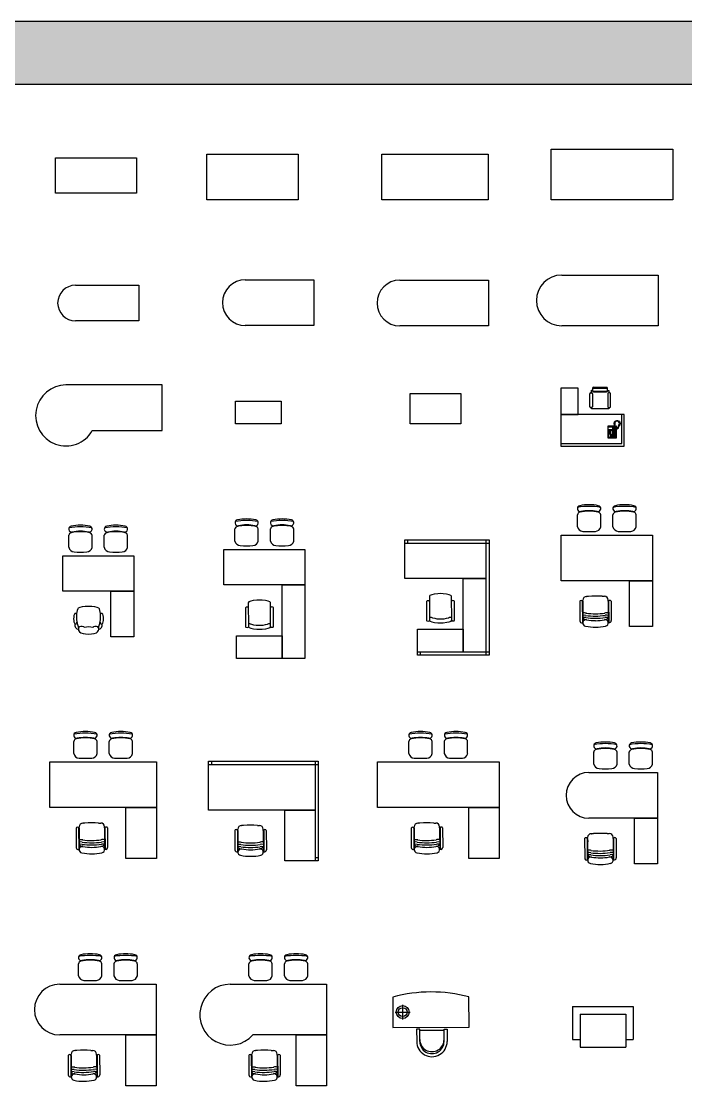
# Model space of a CAD drawing. Header units: millimetres. Extents: x 20731 to 81854, y 49951 to 93037.
# Drawn here: x 31630 to 44738, y 72060 to 93037 of the extents above; entities that cross this region are included whole.
import ezdxf

# ---------------------------------------------------------------- set-up
doc = ezdxf.new("R2010")
doc.units = ezdxf.units.MM
doc.layers.add('www.cad-blocks.net', color=7, linetype='Continuous')

# ---------------------------------------------------------------- blocks, each defined once
blk = doc.blocks.new('A$C6FCD666D')
for p, q in [((0, 0), (0, 700)), ((0, 700), (1600, 700)), ((1600, 700), (1600, 0)), ((1600, 0), (0, 0))]:
    blk.add_line(p, q)
blk = doc.blocks.new('A$C2F1F4B21')
for p, q in [((0, 0), (0, 900)), ((0, 900), (1800, 900)), ((1800, 900), (1800, 0)), ((1800, 0), (0, 0))]:
    blk.add_line(p, q)
blk = doc.blocks.new('A$C6B5C568C')
for p, q in [((0, 0), (0, 900)), ((0, 900), (2100, 900)), ((2100, 900), (2100, 0)), ((2100, 0), (0, 0))]:
    blk.add_line(p, q)
blk = doc.blocks.new('A$C03532BEE')
for p, q in [((0, 0), (0, 1000)), ((0, 1000), (2400, 1000)), ((2400, 1000), (2400, 0)), ((2400, 0), (0, 0))]:
    blk.add_line(p, q)
blk = doc.blocks.new('A$C523A2C2E')
for p, q in [((-1250, 700), (0, 700)), ((0, 700), (0, 0)), ((0, 0), (-1250, 0))]:
    blk.add_line(p, q)
blk.add_arc((-1250, 350), 350, 90, 270)
blk = doc.blocks.new('A$C426E7D5E')
for p, q in [((-1750, 900), (0, 900)), ((0, 900), (0, 0)), ((0, 0), (-1750, 0))]:
    blk.add_line(p, q)
blk.add_arc((-1750, 450), 450, 90, 270)
blk = doc.blocks.new('A$C40C52C60')
for p, q in [((-1900, 1000), (0, 1000)), ((0, 1000), (0, 0)), ((0, 0), (-1900, 0))]:
    blk.add_line(p, q)
blk.add_arc((-1900, 500), 500, 90, 270)
blk = doc.blocks.new('A$C56880387')
for p, q in [((0, 900), (-1900, 900)), ((0, 0), (0, 900)), ((-1380, 0), (0, 0))]:
    blk.add_line(p, q)
blk.add_arc((-1900, 300), 600, 90, 330)
blk = doc.blocks.new('A$C4FCD6758')
for p, q in [((-900, 0), (-900, 450)), ((-900, 450), (0, 450)), ((0, 450), (0, 0)), ((0, 0), (-900, 0))]:
    blk.add_line(p, q)
blk = doc.blocks.new('A$C08A01517')
for p, q in [((-1000, 0), (-1000, 600)), ((-1000, 600), (0, 600)), ((0, 600), (0, 0)), ((0, 0), (-1000, 0))]:
    blk.add_line(p, q)
blk = doc.blocks.new('A$C3F1873A7')
for p, q in [((344, 0), (0, 0)), ((0, 0), (0, -515)), ((344, -515), (344, 0)), ((628, 2), (628, -53)), ((628, 2), (923, 1)), ((906, 19), (646, 19)), ((923, -54), (923, 1)), ((572, -362), (572, -109)), ((589, -92), (612, -92)), ((607, -92), (607, -40)), ((607, -40), (628, -40)), ((628, -53), (923, -54)), ((629, -109), (629, -362)), ((645, -71), (906, -71)), ((923, -41), (950, -41)), ((927, -109), (927, -362)), ((967, -92), (944, -92)), ((950, -41), (950, -92)), ((984, -362), (984, -109)), ((611, -379), (589, -379)), ((606, -406), (606, -379)), ((949, -406), (606, -406)), ((944, -379), (967, -379)), ((949, -379), (949, -406)), ((0, -515), (344, -515)), ((1252, -515), (0, -515)), ((0, -515), (0, -1140)), ((1202, -1090), (1202, -515)), ((1252, -1140), (1252, -515)), ((929, -745), (926, -748)), ((926, -748), (926, -976)), ((1053, -745), (929, -745)), ((954, -819), (944, -819)), ((944, -819), (944, -829)), ((944, -829), (954, -829)), ((954, -837), (944, -837)), ((944, -837), (944, -847)), ((946, -756), (962, -756)), ((946, -766), (946, -756)), ((962, -766), (946, -766)), ((954, -829), (954, -819)), ((954, -847), (954, -837)), ((970, -819), (960, -819)), ((960, -819), (960, -829)), ((960, -829), (970, -829)), ((970, -837), (960, -837)), ((960, -837), (960, -847)), ((962, -756), (962, -766)), ((969, -756), (985, -756)), ((969, -766), (969, -756)), ((985, -766), (969, -766)), ((970, -829), (970, -819)), ((970, -847), (970, -837)), ((987, -819), (977, -819)), ((977, -819), (977, -829)), ((977, -829), (987, -829)), ((977, -837), (977, -847)), ((987, -837), (977, -837)), ((985, -756), (985, -766)), ((987, -829), (987, -819)), ((987, -847), (987, -837)), ((992, -766), (992, -756)), ((992, -756), (1008, -756)), ((1008, -766), (992, -766)), ((1010, -819), (997, -819)), ((997, -819), (997, -829)), ((997, -829), (1010, -829)), ((1008, -756), (1008, -766)), ((1010, -829), (1010, -819)), ((1028, -758), (1020, -766)), ((1020, -766), (1020, -966)), ((1026, -763), (1025, -770)), ((1025, -770), (1039, -784)), ((1025, -770), (1025, -814)), ((1025, -814), (1028, -822)), ((1033, -760), (1026, -763)), ((1051, -758), (1028, -758)), ((1028, -822), (1033, -831)), ((1041, -781), (1033, -760)), ((1033, -760), (1051, -760)), ((1033, -831), (1035, -842)), ((1039, -784), (1041, -781)), ((1039, -873), (1039, -784)), ((1064, -781), (1041, -781)), ((1051, -750), (1055, -734)), ((1051, -765), (1051, -750)), ((1056, -765), (1051, -765)), ((1055, -734), (1059, -718)), ((1056, -688), (1057, -679)), ((1065, -694), (1056, -688)), ((1056, -696), (1065, -694)), ((1056, -704), (1056, -696)), ((1060, -707), (1056, -704)), ((1057, -751), (1056, -765)), ((1076, -758), (1056, -758)), ((1056, -760), (1072, -760)), ((1057, -679), (1067, -678)), ((1059, -741), (1057, -751)), ((1058, -671), (1062, -663)), ((1067, -678), (1058, -671)), ((1094, -745), (1058, -745)), ((1059, -709), (1060, -707)), ((1059, -718), (1059, -709)), ((1063, -725), (1059, -741)), ((1062, -663), (1072, -665)), ((1064, -717), (1063, -725)), ((1070, -704), (1064, -708)), ((1064, -708), (1064, -717)), ((1064, -781), (1072, -760)), ((1066, -784), (1064, -781)), ((1081, -770), (1066, -784)), ((1066, -873), (1066, -784)), ((1068, -656), (1073, -650)), ((1072, -665), (1068, -656)), ((1070, -675), (1069, -696)), ((1069, -696), (1070, -704)), ((1083, -659), (1070, -675)), ((1072, -831), (1071, -842)), ((1072, -760), (1079, -763)), ((1077, -822), (1072, -831)), ((1073, -650), (1080, -656)), ((1084, -768), (1076, -758)), ((1081, -814), (1077, -822)), ((1079, -647), (1085, -643)), ((1080, -656), (1079, -647)), ((1079, -763), (1081, -770)), ((1081, -770), (1081, -814)), ((1101, -650), (1083, -659)), ((1084, -966), (1084, -768)), ((1085, -643), (1093, -649)), ((1092, -638), (1099, -636)), ((1093, -649), (1092, -638)), ((1097, -748), (1094, -745)), ((1097, -976), (1097, -748)), ((1097, -804), (1103, -803)), ((1106, -808), (1097, -809)), ((1099, -636), (1104, -645)), ((1121, -648), (1101, -650)), ((1103, -803), (1107, -800)), ((1104, -645), (1108, -636)), ((1110, -806), (1106, -808)), ((1107, -800), (1111, -797)), ((1108, -636), (1113, -636)), ((1115, -799), (1110, -806)), ((1111, -797), (1113, -795)), ((1113, -636), (1116, -645)), ((1113, -792), (1119, -782)), ((1117, -795), (1113, -792)), ((1113, -795), (1117, -795)), ((1121, -799), (1115, -799)), ((1116, -645), (1119, -635)), ((1119, -635), (1126, -636)), ((1119, -782), (1129, -764)), ((1140, -657), (1121, -648)), ((1121, -786), (1126, -794)), ((1129, -788), (1121, -786)), ((1125, -798), (1121, -799)), ((1126, -794), (1125, -798)), ((1126, -636), (1126, -645)), ((1126, -645), (1134, -639)), ((1127, -774), (1132, -783)), ((1136, -777), (1127, -774)), ((1129, -764), (1136, -750)), ((1132, -783), (1129, -788)), ((1132, -764), (1139, -771)), ((1141, -768), (1132, -764)), ((1134, -639), (1139, -641)), ((1136, -750), (1139, -749)), ((1139, -771), (1136, -777)), ((1139, -641), (1138, -651)), ((1138, -651), (1145, -643)), ((1138, -747), (1148, -727)), ((1139, -749), (1138, -747)), ((1138, -753), (1144, -760)), ((1147, -756), (1138, -753)), ((1155, -671), (1140, -657)), ((1144, -760), (1141, -768)), ((1145, -643), (1150, -647)), ((1150, -647), (1146, -656)), ((1146, -656), (1156, -652)), ((1146, -740), (1151, -749)), ((1155, -742), (1146, -740)), ((1151, -749), (1147, -756)), ((1148, -727), (1159, -696)), ((1163, -728), (1153, -727)), ((1153, -727), (1159, -737)), ((1160, -656), (1155, -665)), ((1155, -665), (1165, -662)), ((1159, -696), (1155, -671)), ((1159, -737), (1155, -742)), ((1156, -652), (1160, -656)), ((1156, -715), (1166, -718)), ((1167, -715), (1156, -715)), ((1168, -669), (1160, -678)), ((1160, -678), (1170, -678)), ((1162, -701), (1169, -707)), ((1171, -701), (1162, -701)), ((1171, -684), (1163, -689)), ((1163, -689), (1173, -692)), ((1166, -718), (1163, -728)), ((1165, -662), (1168, -669)), ((1169, -707), (1167, -715)), ((1170, -678), (1171, -684)), ((1173, -692), (1171, -701)), ((926, -976), (929, -979)), ((929, -979), (1094, -979)), ((990, -903), (942, -903)), ((942, -903), (942, -964)), ((942, -964), (990, -964)), ((944, -847), (954, -847)), ((954, -855), (944, -855)), ((944, -855), (944, -865)), ((944, -865), (954, -865)), ((954, -873), (944, -873)), ((944, -873), (944, -883)), ((944, -883), (954, -883)), ((954, -865), (954, -855)), ((954, -883), (954, -873)), ((960, -847), (970, -847)), ((970, -855), (960, -855)), ((960, -855), (960, -865)), ((960, -865), (970, -865)), ((970, -873), (960, -873)), ((960, -873), (960, -883)), ((960, -883), (970, -883)), ((970, -865), (970, -855)), ((970, -883), (970, -873)), ((977, -847), (987, -847)), ((987, -855), (977, -855)), ((977, -855), (977, -865)), ((977, -865), (987, -865)), ((987, -873), (977, -873)), ((977, -873), (977, -883)), ((977, -883), (987, -883)), ((987, -865), (987, -855)), ((987, -883), (987, -873)), ((990, -964), (990, -903)), ((995, -911), (995, -906)), ((995, -906), (1008, -906)), ((1008, -911), (995, -911)), ((995, -921), (995, -916)), ((995, -916), (1008, -916)), ((1008, -921), (995, -921)), ((995, -931), (995, -926)), ((995, -926), (1008, -926)), ((1008, -931), (995, -931)), ((995, -941), (995, -936)), ((995, -936), (1008, -936)), ((1008, -941), (995, -941)), ((995, -951), (995, -946)), ((995, -946), (1008, -946)), ((1008, -951), (995, -951)), ((995, -956), (1008, -956)), ((995, -961), (995, -956)), ((1008, -961), (995, -961)), ((1008, -906), (1008, -911)), ((1008, -916), (1008, -921)), ((1008, -926), (1008, -931)), ((1008, -936), (1008, -941)), ((1008, -946), (1008, -951)), ((1008, -956), (1008, -961)), ((1020, -966), (1026, -974)), ((1025, -918), (1028, -910)), ((1025, -962), (1025, -918)), ((1025, -962), (1039, -948)), ((1026, -969), (1025, -962)), ((1033, -972), (1026, -969)), ((1026, -974), (1076, -974)), ((1028, -910), (1033, -901)), ((1033, -901), (1035, -890)), ((1041, -951), (1033, -972)), ((1033, -972), (1072, -972)), ((1035, -842), (1035, -873)), ((1035, -890), (1035, -873)), ((1039, -873), (1039, -948)), ((1039, -948), (1041, -951)), ((1064, -951), (1041, -951)), ((1066, -948), (1064, -951)), ((1064, -951), (1072, -972)), ((1066, -873), (1066, -948)), ((1081, -962), (1066, -948)), ((1071, -842), (1071, -873)), ((1071, -890), (1071, -873)), ((1072, -901), (1071, -890)), ((1077, -910), (1072, -901)), ((1072, -972), (1079, -969)), ((1076, -974), (1084, -966)), ((1081, -918), (1077, -910)), ((1079, -969), (1081, -962)), ((1081, -962), (1081, -918)), ((1094, -979), (1097, -976)), ((0, -1090), (1202, -1090)), ((0, -1140), (1252, -1140))]:
    blk.add_line(p, q)
for centre, start, end in [((645, 2), 89.9257, 179.9257), ((906, 1), 359.9257, 89.9257), ((589, -109), 89.9257, 179.9257), ((612, -109), 359.9257, 89.9257), ((645, -53), 179.9257, 269.9257), ((906, -54), 269.9257, 359.9257), ((944, -109), 89.9257, 179.9257), ((967, -109), 359.9257, 89.9257), ((589, -362), 179.9257, 269.9257), ((611, -362), 269.9257, 359.9257), ((944, -362), 179.9257, 269.9257), ((967, -362), 269.9257, 359.9257)]:
    blk.add_arc(centre, 17.1, start, end)
blk = doc.blocks.new('A$C055B2B91')
for p, q in [((-1280, 243), (-1280, 404)), ((-1280, 165), (-1280, 243)), ((-820, 242), (-820, 404)), ((-820, 163), (-820, 242)), ((-580, 243), (-580, 404)), ((-580, 165), (-580, 243)), ((-120, 242), (-120, 404)), ((-120, 163), (-120, 242)), ((-1400, -700), (-1400, 0)), ((-1400, 0), (0, 0)), ((0, 0), (0, -700)), ((0, -700), (-1400, -700)), ((-450, -700), (0, -700)), ((-450, -1600), (-450, -700)), ((0, -700), (0, -1600)), ((-1105, -1049), (-1114, -1077)), ((-1095, -1033), (-1105, -1049)), ((-1064, -1020), (-1095, -1033)), ((-1017, -1008), (-1064, -1020)), ((-958, -1002), (-1017, -1008)), ((-892, -999), (-958, -1002)), ((-827, -1002), (-892, -999)), ((-767, -1008), (-827, -1002)), ((-720, -1020), (-767, -1008)), ((-689, -1033), (-720, -1020)), ((-677, -1049), (-689, -1033)), ((-667, -1077), (-677, -1049)), ((-1183, -1208), (-1186, -1242)), ((-1186, -1242), (-1183, -1277)), ((-1180, -1180), (-1183, -1208)), ((-1170, -1155), (-1180, -1180)), ((-1161, -1142), (-1170, -1155)), ((-1148, -1136), (-1161, -1142)), ((-1136, -1142), (-1148, -1136)), ((-1127, -1152), (-1136, -1142)), ((-1127, -1136), (-1130, -1202)), ((-1130, -1202), (-1127, -1267)), ((-1114, -1077), (-1127, -1136)), ((-655, -1136), (-667, -1077)), ((-652, -1202), (-655, -1136)), ((-645, -1142), (-655, -1152)), ((-655, -1267), (-652, -1202)), ((-633, -1136), (-645, -1142)), ((-620, -1142), (-633, -1136)), ((-611, -1155), (-620, -1142)), ((-602, -1180), (-611, -1155)), ((-598, -1208), (-602, -1180)), ((-595, -1242), (-598, -1208)), ((-598, -1277), (-595, -1242)), ((-1183, -1277), (-1180, -1305)), ((-1180, -1305), (-1170, -1330)), ((-1170, -1330), (-1161, -1342)), ((-1161, -1342), (-1148, -1349)), ((-1148, -1349), (-1136, -1342)), ((-1136, -1342), (-1127, -1330)), ((-1127, -1267), (-1114, -1327)), ((-1127, -1330), (-1117, -1308)), ((-1070, -1405), (-1086, -1420)), ((-1045, -1395), (-1070, -1405)), ((-1014, -1392), (-1045, -1395)), ((-986, -1402), (-1014, -1392)), ((-975, -1414), (-986, -1402)), ((-792, -1402), (-803, -1414)), ((-764, -1392), (-792, -1402)), ((-733, -1395), (-764, -1392)), ((-708, -1405), (-733, -1395)), ((-695, -1424), (-708, -1405)), ((-667, -1327), (-655, -1267)), ((-664, -1308), (-655, -1330)), ((-655, -1330), (-645, -1342)), ((-645, -1342), (-633, -1349)), ((-633, -1349), (-620, -1342)), ((-620, -1342), (-611, -1330)), ((-611, -1330), (-602, -1305)), ((-602, -1305), (-598, -1277)), ((-1083, -1483), (-1067, -1502)), ((-1067, -1502), (-1042, -1520)), ((-1042, -1520), (-998, -1533)), ((-998, -1533), (-948, -1542)), ((-948, -1542), (-889, -1545)), ((-889, -1545), (-830, -1542)), ((-830, -1542), (-780, -1533)), ((-780, -1533), (-736, -1520)), ((-736, -1520), (-711, -1502)), ((-711, -1502), (-698, -1483)), ((0, -1600), (-450, -1600))]:
    blk.add_line(p, q)
at = {"linetype": 'Continuous'}
for centre, radius, start, end in [((-1222, 524), 58.3, 99.8988, 279.7522), ((-1050, -282), 882, 78.0899, 101.9101), ((-1031, -480), 963, 91.1567, 100.8714), ((-1069, -480), 963, 79.1286, 88.8433), ((-878, 524), 58.3, 260.2478, 80.1012), ((-522, 524), 58.3, 99.8988, 279.7522), ((-350, -282), 882, 78.0899, 101.9101), ((-331, -480), 963, 91.1567, 100.8714), ((-369, -480), 963, 79.1286, 88.8433), ((-178, 524), 58.3, 260.2478, 80.1012), ((-1167, 192), 117, 193.2566, 265.9234), ((-1050, 1829), 1758, 265.9234, 274.0766), ((-933, 192), 117, 274.0766, 345.8334), ((-467, 192), 117, 193.2566, 265.9234), ((-350, 1829), 1758, 265.9234, 274.0766), ((-233, 192), 117, 274.0766, 345.8334)]:
    blk.add_arc(centre, radius, start, end, dxfattribs=at)
for centre, radius, start, end in [((-1223, 395), 58, 100.0307, 171.6517), ((-1050, -682), 1250, 79.6211, 100.3789), ((-1050, -350), 823, 77.1708, 102.8292), ((-878, 395), 58, 8.3483, 79.9693), ((-523, 395), 58, 100.0307, 171.6517), ((-350, -682), 1250, 79.6211, 100.3789), ((-350, -350), 823, 77.1708, 102.8292), ((-178, 395), 58, 8.3483, 79.9693), ((-1080, -1370), 81.2, 162, 266), ((-1483, -1483), 400, 0, 23), ((-889, -1817), 412, 78, 102), ((-302, -1483), 397, 157, 180), ((-702, -1370), 81.2, 274, 18)]:
    blk.add_arc(centre, radius, start, end)
blk = doc.blocks.new('A$C1A230C4B')
for p, q in [((-1380, 243), (-1380, 404)), ((-1380, 165), (-1380, 243)), ((-920, 242), (-920, 404)), ((-920, 163), (-920, 242)), ((-680, 243), (-680, 404)), ((-680, 165), (-680, 243)), ((-220, 242), (-220, 404)), ((-220, 163), (-220, 242)), ((-1600, -700), (-1600, 0)), ((-1600, 0), (0, 0)), ((0, 0), (0, -700)), ((0, -700), (-1600, -700)), ((-450, -2150), (-450, -700)), ((-450, -700), (0, -700)), ((0, -700), (0, -2150)), ((-1104, -1034), (-1117, -1050)), ((-1070, -1021), (-1104, -1034)), ((-1020, -1009), (-1070, -1021)), ((-952, -1002), (-1020, -1009)), ((-898, -998), (-952, -1002)), ((-845, -1001), (-898, -998)), ((-777, -1007), (-845, -1001)), ((-726, -1019), (-777, -1007)), ((-692, -1032), (-726, -1019)), ((-679, -1047), (-692, -1032)), ((-676, -1522), (-679, -1047)), ((-1160, -1141), (-1173, -1150)), ((-1173, -1150), (-1170, -1525)), ((-1144, -1137), (-1160, -1141)), ((-1126, -1140), (-1144, -1137)), ((-1116, -1150), (-1126, -1140)), ((-1117, -1050), (-1114, -1525)), ((-669, -1138), (-679, -1147)), ((-651, -1134), (-669, -1138)), ((-635, -1137), (-651, -1134)), ((-623, -1147), (-635, -1137)), ((-620, -1522), (-623, -1147)), ((-1083, -1468), (-1096, -1468)), ((-1074, -1471), (-1083, -1468)), ((-708, -1466), (-717, -1469)), ((-696, -1466), (-708, -1466)), ((-686, -1469), (-696, -1466)), ((-1170, -1525), (-1164, -1534)), ((-1164, -1534), (-1130, -1537)), ((-1130, -1537), (-1117, -1534)), ((-1117, -1534), (-1114, -1525)), ((-1105, -1472), (-1114, -1478)), ((-1114, -1525), (-1101, -1540)), ((-1096, -1468), (-1105, -1472)), ((-1101, -1540), (-1067, -1553)), ((-1049, -1481), (-1074, -1471)), ((-1067, -1553), (-1017, -1565)), ((-1005, -1490), (-1049, -1481)), ((-1017, -1565), (-948, -1571)), ((-961, -1499), (-1005, -1490)), ((-930, -1499), (-961, -1499)), ((-948, -1571), (-895, -1573)), ((-895, -1498), (-930, -1499)), ((-861, -1498), (-895, -1498)), ((-895, -1573), (-842, -1570)), ((-830, -1498), (-861, -1498)), ((-842, -1570), (-773, -1563)), ((-786, -1488), (-830, -1498)), ((-742, -1479), (-786, -1488)), ((-773, -1563), (-723, -1550)), ((-717, -1469), (-742, -1479)), ((-723, -1550), (-689, -1538)), ((-689, -1538), (-676, -1522)), ((-677, -1475), (-686, -1469)), ((-676, -1522), (-673, -1531)), ((-673, -1531), (-661, -1534)), ((-661, -1534), (-626, -1531)), ((-626, -1531), (-620, -1522)), ((-1350, -2150), (-1350, -1700)), ((-1350, -1700), (-450, -1700)), ((-450, -1700), (-450, -2150)), ((-450, -2150), (-1350, -2150)), ((0, -2150), (-450, -2150))]:
    blk.add_line(p, q)
at = {"linetype": 'Continuous'}
for centre, radius, start, end in [((-1322, 524), 58.3, 99.8988, 279.7522), ((-1150, -282), 882, 78.0899, 101.9101), ((-1131, -480), 963, 91.1567, 100.8714), ((-1169, -480), 963, 79.1286, 88.8433), ((-978, 524), 58.3, 260.2478, 80.1012), ((-622, 524), 58.3, 99.8988, 279.7522), ((-450, -282), 882, 78.0899, 101.9101), ((-431, -480), 963, 91.1567, 100.8714), ((-469, -480), 963, 79.1286, 88.8433), ((-278, 524), 58.3, 260.2478, 80.1012), ((-1267, 192), 117, 193.2566, 265.9234), ((-1150, 1829), 1758, 265.9234, 274.0766), ((-1033, 192), 117, 274.0766, 345.8334), ((-567, 192), 117, 193.2566, 265.9234), ((-450, 1829), 1758, 265.9234, 274.0766), ((-333, 192), 117, 274.0766, 345.8334)]:
    blk.add_arc(centre, radius, start, end, dxfattribs=at)
for centre, radius, start, end in [((-1323, 395), 58, 100.0307, 171.6517), ((-1150, -682), 1250, 79.6211, 100.3789), ((-1150, -350), 823, 77.1708, 102.8292), ((-978, 395), 58, 8.3483, 79.9693), ((-623, 395), 58, 100.0307, 171.6517), ((-450, -682), 1250, 79.6211, 100.3789), ((-450, -350), 823, 77.1708, 102.8292), ((-278, 395), 58, 8.3483, 79.9693)]:
    blk.add_arc(centre, radius, start, end)
blk = doc.blocks.new('A$C13C259C0')
for p, q in [((-1660, 0), (0, 0)), ((-1660, -760), (-1660, 0)), ((-1600, -60), (-1600, 0)), ((-60, 0), (-60, -760)), ((0, 0), (0, -760)), ((-1660, -60), (0, -60)), ((-60, -760), (-1660, -760)), ((-510, -760), (-60, -760)), ((-510, -2210), (-510, -760)), ((-60, -760), (-60, -2270)), ((0, -760), (0, -2270)), ((-1220, -1201), (-1233, -1210)), ((-1233, -1210), (-1230, -1585)), ((-1204, -1197), (-1220, -1201)), ((-1186, -1200), (-1204, -1197)), ((-1176, -1210), (-1186, -1200)), ((-1164, -1094), (-1177, -1110)), ((-1177, -1110), (-1174, -1585)), ((-1130, -1081), (-1164, -1094)), ((-1080, -1069), (-1130, -1081)), ((-1012, -1062), (-1080, -1069)), ((-958, -1058), (-1012, -1062)), ((-905, -1061), (-958, -1058)), ((-837, -1067), (-905, -1061)), ((-786, -1079), (-837, -1067)), ((-752, -1092), (-786, -1079)), ((-739, -1107), (-752, -1092)), ((-736, -1582), (-739, -1107)), ((-729, -1198), (-739, -1207)), ((-711, -1194), (-729, -1198)), ((-695, -1197), (-711, -1194)), ((-683, -1207), (-695, -1197)), ((-680, -1582), (-683, -1207)), ((-1230, -1585), (-1224, -1594)), ((-1224, -1594), (-1190, -1597)), ((-1190, -1597), (-1177, -1594)), ((-1177, -1594), (-1174, -1585)), ((-1165, -1532), (-1174, -1538)), ((-1174, -1585), (-1161, -1600)), ((-1156, -1528), (-1165, -1532)), ((-1161, -1600), (-1127, -1613)), ((-1143, -1528), (-1156, -1528)), ((-1134, -1531), (-1143, -1528)), ((-1109, -1541), (-1134, -1531)), ((-1127, -1613), (-1077, -1625)), ((-1065, -1550), (-1109, -1541)), ((-1077, -1625), (-1008, -1631)), ((-1021, -1559), (-1065, -1550)), ((-990, -1559), (-1021, -1559)), ((-1008, -1631), (-955, -1633)), ((-955, -1558), (-990, -1559)), ((-921, -1558), (-955, -1558)), ((-955, -1633), (-902, -1630)), ((-890, -1558), (-921, -1558)), ((-902, -1630), (-833, -1623)), ((-846, -1548), (-890, -1558)), ((-802, -1539), (-846, -1548)), ((-833, -1623), (-783, -1610)), ((-777, -1529), (-802, -1539)), ((-783, -1610), (-749, -1598)), ((-768, -1526), (-777, -1529)), ((-756, -1526), (-768, -1526)), ((-746, -1529), (-756, -1526)), ((-749, -1598), (-736, -1582)), ((-737, -1535), (-746, -1529)), ((-736, -1582), (-733, -1591)), ((-733, -1591), (-721, -1594)), ((-721, -1594), (-686, -1591)), ((-686, -1591), (-680, -1582)), ((-1410, -2270), (-1410, -1760)), ((-1410, -1760), (-510, -1760)), ((-510, -1760), (-510, -2210)), ((-510, -2210), (-1410, -2210)), ((-510, -2270), (-1410, -2270)), ((-1350, -2270), (-1350, -2210)), ((0, -2210), (-510, -2210)), ((0, -2270), (-510, -2270))]:
    blk.add_line(p, q)
blk = doc.blocks.new('A$C601D7502')
for p, q in [((-1480, 243), (-1480, 404)), ((-1480, 165), (-1480, 243)), ((-1020, 242), (-1020, 404)), ((-1020, 163), (-1020, 242)), ((-780, 243), (-780, 404)), ((-780, 165), (-780, 243)), ((-320, 242), (-320, 404)), ((-320, 163), (-320, 242)), ((-1800, -900), (-1800, 0)), ((-1800, 0), (0, 0)), ((0, 0), (0, -900)), ((0, -900), (-1800, -900)), ((-450, -1800), (-450, -900)), ((-450, -900), (0, -900)), ((0, -900), (0, -1800)), ((-1301, -1206), (-1294, -1206)), ((-1261, -1206), (-1294, -1206)), ((-989, -1204), (-948, -1204)), ((-1434, -1303), (-1432, -1686)), ((-1384, -1303), (-1382, -1724)), ((-1375, -1303), (-1375, -1280)), ((-1375, -1302), (-1374, -1370)), ((-1375, -1371), (-1373, -1718)), ((-874, -1301), (-874, -1278)), ((-874, -1301), (-873, -1369)), ((-873, -1369), (-871, -1716)), ((-864, -1301), (-862, -1722)), ((-814, -1301), (-812, -1684)), ((0, -1800), (-450, -1800))]:
    blk.add_line(p, q)
at = {"linetype": 'Continuous'}
for centre, radius, start, end in [((-1422, 524), 58.3, 99.8988, 279.7522), ((-1250, -282), 882, 78.0899, 101.9101), ((-1231, -480), 963, 91.1567, 100.8714), ((-1269, -480), 963, 79.1286, 88.8433), ((-1078, 524), 58.3, 260.2478, 80.1012), ((-722, 524), 58.3, 99.8988, 279.7522), ((-550, -282), 882, 78.0899, 101.9101), ((-531, -480), 963, 91.1567, 100.8714), ((-569, -480), 963, 79.1286, 88.8433), ((-378, 524), 58.3, 260.2478, 80.1012), ((-1367, 192), 117, 193.2566, 265.9234), ((-1250, 1829), 1758, 265.9234, 274.0766), ((-1133, 192), 117, 274.0766, 345.8334), ((-667, 192), 117, 193.2566, 265.9234), ((-550, 1829), 1758, 265.9234, 274.0766), ((-433, 192), 117, 274.0766, 345.8334), ((-1115, -3115), 1915, 86.2317, 94.3849), ((-1295, -1565), 102, 220.0354, 267.4848), ((-1310, -1730), 63.6, 80.5561, 260.4095), ((-1107, -635), 1049, 259.4369, 269.1516), ((-1149, -636), 1049, 271.465, 281.1797), ((-951, -1563), 102, 273.1318, 320.9947), ((-935, -1728), 63.6, 280.2071, 100.0605), ((-1127, -851), 961, 258.3982, 282.2184)]:
    blk.add_arc(centre, radius, start, end, dxfattribs=at)
for centre, radius, start, end in [((-1423, 395), 58, 100.0307, 171.6517), ((-1250, -682), 1250, 79.6211, 100.3789), ((-1250, -350), 823, 77.1708, 102.8292), ((-1078, 395), 58, 8.3483, 79.9693), ((-723, 395), 58, 100.0307, 171.6517), ((-550, -682), 1250, 79.6211, 100.3789), ((-550, -350), 823, 77.1708, 102.8292), ((-378, 395), 58, 8.3483, 79.9693), ((-1301, -1280), 74.1, 90.3083, 180.3083), ((-948, -1278), 74.1, 0.3083, 90.3083), ((-1409, -1314), 27.5, 24.5958, 155.829), ((-849, -1313), 27.5, 204.3355, 206.5711), ((-839, -1312), 27.5, 24.7876, 156.0208), ((-1345, -1690), 158, 74.7531, 100.4859), ((-1345, -1690), 112, 74.7531, 104.4332), ((-1345, -1733), 112, 74.7531, 104.4332), ((-1132, -228), 1366, 262.2773, 278.3393), ((-1132, -271), 1366, 262.2773, 278.3393), ((-1132, -228), 1320, 262.2773, 278.3393), ((-904, -1687), 158, 78.6001, 104.4332), ((-904, -1687), 112, 73.6429, 104.4332), ((-903, -1731), 112, 73.6429, 104.4332), ((-1394, -1688), 38.1, 177.6524, 288.8331), ((-850, -1686), 38.1, 251.7835, 2.9643)]:
    blk.add_arc(centre, radius, start, end)
blk = doc.blocks.new('A$C366B0983')
for p, q in [((-1630, 243), (-1630, 404)), ((-1630, 165), (-1630, 243)), ((-1170, 242), (-1170, 404)), ((-1170, 163), (-1170, 242)), ((-930, 243), (-930, 404)), ((-930, 165), (-930, 243)), ((-470, 242), (-470, 404)), ((-470, 163), (-470, 242)), ((-2100, -900), (-2100, 0)), ((-2100, 0), (0, 0)), ((0, 0), (0, -900)), ((0, -900), (-2100, -900)), ((-600, -1900), (-600, -900)), ((-600, -900), (0, -900)), ((0, -900), (0, -1900)), ((-1451, -1206), (-1444, -1206)), ((-1411, -1206), (-1444, -1206)), ((-1139, -1204), (-1098, -1204)), ((-1584, -1303), (-1582, -1686)), ((-1534, -1303), (-1532, -1724)), ((-1525, -1303), (-1525, -1280)), ((-1525, -1302), (-1524, -1370)), ((-1525, -1371), (-1523, -1718)), ((-1024, -1301), (-1024, -1278)), ((-1024, -1301), (-1023, -1369)), ((-1023, -1369), (-1021, -1716)), ((-1014, -1301), (-1012, -1722)), ((-964, -1301), (-962, -1684)), ((0, -1900), (-600, -1900))]:
    blk.add_line(p, q)
at = {"linetype": 'Continuous'}
for centre, radius, start, end in [((-1572, 524), 58.3, 99.8988, 279.7522), ((-1400, -282), 882, 78.0899, 101.9101), ((-1381, -480), 963, 91.1567, 100.8714), ((-1419, -480), 963, 79.1286, 88.8433), ((-1228, 524), 58.3, 260.2478, 80.1012), ((-872, 524), 58.3, 99.8988, 279.7522), ((-700, -282), 882, 78.0899, 101.9101), ((-681, -480), 963, 91.1567, 100.8714), ((-719, -480), 963, 79.1286, 88.8433), ((-528, 524), 58.3, 260.2478, 80.1012), ((-1517, 192), 117, 193.2566, 265.9234), ((-1400, 1829), 1758, 265.9234, 274.0766), ((-1283, 192), 117, 274.0766, 345.8334), ((-817, 192), 117, 193.2566, 265.9234), ((-700, 1829), 1758, 265.9234, 274.0766), ((-583, 192), 117, 274.0766, 345.8334), ((-1265, -3115), 1915, 86.2317, 94.3849), ((-1445, -1565), 102, 220.0354, 267.4848), ((-1460, -1730), 63.6, 80.5561, 260.4095), ((-1257, -635), 1049, 259.4369, 269.1516), ((-1299, -636), 1049, 271.465, 281.1797), ((-1101, -1563), 102, 273.1318, 320.9947), ((-1085, -1728), 63.6, 280.2071, 100.0605), ((-1277, -851), 961, 258.3982, 282.2184)]:
    blk.add_arc(centre, radius, start, end, dxfattribs=at)
for centre, radius, start, end in [((-1573, 395), 58, 100.0307, 171.6517), ((-1400, -682), 1250, 79.6211, 100.3789), ((-1400, -350), 823, 77.1708, 102.8292), ((-1228, 395), 58, 8.3483, 79.9693), ((-873, 395), 58, 100.0307, 171.6517), ((-700, -682), 1250, 79.6211, 100.3789), ((-700, -350), 823, 77.1708, 102.8292), ((-528, 395), 58, 8.3483, 79.9693), ((-1451, -1280), 74.1, 90.3083, 180.3083), ((-1098, -1278), 74.1, 0.3083, 90.3083), ((-1559, -1314), 27.5, 24.5958, 155.829), ((-999, -1313), 27.5, 204.3355, 206.5711), ((-989, -1312), 27.5, 24.7876, 156.0208), ((-1495, -1690), 158, 74.7531, 100.4859), ((-1495, -1690), 112, 74.7531, 104.4332), ((-1495, -1733), 112, 74.7531, 104.4332), ((-1282, -228), 1366, 262.2773, 278.3393), ((-1282, -271), 1366, 262.2773, 278.3393), ((-1282, -228), 1320, 262.2773, 278.3393), ((-1054, -1687), 158, 78.6001, 104.4332), ((-1054, -1687), 112, 73.6429, 104.4332), ((-1053, -1731), 112, 73.6429, 104.4332), ((-1544, -1688), 38.1, 177.6524, 288.8331), ((-1000, -1686), 38.1, 251.7835, 2.9643)]:
    blk.add_arc(centre, radius, start, end)
blk = doc.blocks.new('A$C31C016F4')
for p, q in [((0, 0), (0, 960)), ((0, 960), (2160, 960)), ((0, 900), (2160, 900)), ((60, 900), (60, 960)), ((2100, 960), (2100, 0)), ((2160, 960), (2160, -1000)), ((2100, 0), (0, 0)), ((1500, 0), (2100, 0)), ((1500, -1000), (1500, 0)), ((2100, 0), (2100, -1000)), ((516, -403), (518, -786)), ((566, -403), (568, -824)), ((575, -403), (575, -380)), ((575, -402), (576, -470)), ((649, -306), (656, -306)), ((689, -306), (656, -306)), ((961, -304), (1002, -304)), ((1076, -401), (1076, -378)), ((1076, -401), (1077, -469)), ((1086, -401), (1088, -822)), ((1136, -401), (1138, -784)), ((575, -471), (577, -818)), ((1077, -469), (1079, -816)), ((2160, -1000), (1500, -1000)), ((2160, -940), (2100, -940))]:
    blk.add_line(p, q)
for centre, radius, start, end in [((541, -414), 27.5, 24.5958, 155.829), ((649, -380), 74.1, 90.3083, 180.3083), ((1002, -378), 74.1, 0.3083, 90.3083), ((1111, -412), 27.5, 24.7876, 156.0208), ((1046, -787), 158, 78.6001, 104.4332), ((1101, -413), 27.5, 204.3355, 206.5711), ((556, -788), 38.1, 177.6524, 288.8331), ((605, -790), 158, 74.7531, 100.4859), ((605, -790), 112, 74.7531, 104.4332), ((605, -833), 112, 74.7531, 104.4332), ((818, 672), 1366, 262.2773, 278.3393), ((818, 629), 1366, 262.2773, 278.3393), ((818, 672), 1320, 262.2773, 278.3393), ((1046, -787), 112, 73.6429, 104.4332), ((1047, -831), 112, 73.6429, 104.4332), ((1100, -786), 38.1, 251.7835, 2.9643)]:
    blk.add_arc(centre, radius, start, end)
at = {"linetype": 'Continuous'}
for centre, radius, start, end in [((835, -2215), 1915, 86.2317, 94.3849), ((655, -665), 102, 220.0354, 267.4848), ((640, -830), 63.6, 80.5561, 260.4095), ((843, 265), 1049, 259.4369, 269.1516), ((801, 264), 1049, 271.465, 281.1797), ((999, -663), 102, 273.1318, 320.9947), ((1015, -828), 63.6, 280.2071, 100.0605), ((823, 49), 961, 258.3982, 282.2184)]:
    blk.add_arc(centre, radius, start, end, dxfattribs=at)
blk = doc.blocks.new('A$C772A4E97')
for p, q in [((620, 1143), (620, 1304)), ((1080, 1142), (1080, 1304)), ((1320, 1143), (1320, 1304)), ((1780, 1142), (1780, 1304)), ((620, 1065), (620, 1143)), ((1080, 1063), (1080, 1142)), ((1320, 1065), (1320, 1143)), ((1780, 1063), (1780, 1142)), ((0, 0), (0, 900)), ((0, 900), (2400, 900)), ((2400, 900), (2400, 0)), ((2400, 0), (0, 0)), ((1800, -1000), (1800, 0)), ((1800, 0), (2400, 0)), ((2400, 0), (2400, -1000)), ((666, -403), (668, -786)), ((716, -403), (718, -824)), ((725, -403), (725, -380)), ((725, -402), (726, -470)), ((799, -306), (806, -306)), ((839, -306), (806, -306)), ((1111, -304), (1152, -304)), ((1226, -401), (1226, -378)), ((1226, -401), (1227, -469)), ((1236, -401), (1238, -822)), ((1286, -401), (1288, -784)), ((725, -471), (727, -818)), ((1227, -469), (1229, -816)), ((2400, -1000), (1800, -1000))]:
    blk.add_line(p, q)
at = {"linetype": 'Continuous'}
for centre, radius, start, end in [((678, 1424), 58.3, 99.8988, 279.7522), ((850, 618), 882, 78.0899, 101.9101), ((1022, 1424), 58.3, 260.2478, 80.1012), ((1378, 1424), 58.3, 99.8988, 279.7522), ((1550, 618), 882, 78.0899, 101.9101), ((1722, 1424), 58.3, 260.2478, 80.1012), ((869, 420), 963, 91.1567, 100.8714), ((831, 420), 963, 79.1286, 88.8433), ((1569, 420), 963, 91.1567, 100.8714), ((1531, 420), 963, 79.1286, 88.8433), ((733, 1092), 117, 193.2566, 265.9234), ((967, 1092), 117, 274.0766, 345.8334), ((1433, 1092), 117, 193.2566, 265.9234), ((1667, 1092), 117, 274.0766, 345.8334), ((850, 2729), 1758, 265.9234, 274.0766), ((1550, 2729), 1758, 265.9234, 274.0766), ((985, -2215), 1915, 86.2317, 94.3849), ((805, -665), 102, 220.0354, 267.4848), ((790, -830), 63.6, 80.5561, 260.4095), ((993, 265), 1049, 259.4369, 269.1516), ((951, 264), 1049, 271.465, 281.1797), ((1149, -663), 102, 273.1318, 320.9947), ((1165, -828), 63.6, 280.2071, 100.0605), ((973, 49), 961, 258.3982, 282.2184)]:
    blk.add_arc(centre, radius, start, end, dxfattribs=at)
for centre, radius, start, end in [((677, 1295), 58, 100.0307, 171.6517), ((850, 218), 1250, 79.6211, 100.3789), ((850, 550), 823, 77.1708, 102.8292), ((1022, 1295), 58, 8.3483, 79.9693), ((1377, 1295), 58, 100.0307, 171.6517), ((1550, 218), 1250, 79.6211, 100.3789), ((1550, 550), 823, 77.1708, 102.8292), ((1722, 1295), 58, 8.3483, 79.9693), ((691, -414), 27.5, 24.5958, 155.829), ((799, -380), 74.1, 90.3083, 180.3083), ((1152, -378), 74.1, 0.3083, 90.3083), ((1261, -412), 27.5, 24.7876, 156.0208), ((1196, -787), 158, 78.6001, 104.4332), ((1251, -413), 27.5, 204.3355, 206.5711), ((706, -788), 38.1, 177.6524, 288.8331), ((755, -790), 158, 74.7531, 100.4859), ((755, -790), 112, 74.7531, 104.4332), ((755, -833), 112, 74.7531, 104.4332), ((968, 672), 1366, 262.2773, 278.3393), ((968, 629), 1366, 262.2773, 278.3393), ((968, 672), 1320, 262.2773, 278.3393), ((1196, -787), 112, 73.6429, 104.4332), ((1197, -831), 112, 73.6429, 104.4332), ((1250, -786), 38.1, 251.7835, 2.9643)]:
    blk.add_arc(centre, radius, start, end)
blk = doc.blocks.new('A$C5EA87976')
for p, q in [((-1255, 243), (-1255, 404)), ((-1255, 165), (-1255, 243)), ((-795, 242), (-795, 404)), ((-795, 163), (-795, 242)), ((-555, 243), (-555, 404)), ((-555, 165), (-555, 243)), ((-95, 242), (-95, 404)), ((-95, 163), (-95, 242)), ((-1350, 0), (0, 0)), ((0, 0), (0, -900)), ((0, -900), (-1350, -900)), ((-450, -1800), (-450, -900)), ((-450, -900), (0, -900)), ((0, -900), (0, -1800)), ((-1301, -1206), (-1294, -1206)), ((-1261, -1206), (-1294, -1206)), ((-989, -1204), (-948, -1204)), ((-1434, -1303), (-1432, -1686)), ((-1384, -1303), (-1382, -1724)), ((-1375, -1303), (-1375, -1280)), ((-1375, -1302), (-1374, -1370)), ((-1375, -1371), (-1373, -1718)), ((-874, -1301), (-874, -1278)), ((-874, -1301), (-873, -1369)), ((-873, -1369), (-871, -1716)), ((-864, -1301), (-862, -1722)), ((-814, -1301), (-812, -1684)), ((0, -1800), (-450, -1800))]:
    blk.add_line(p, q)
at = {"linetype": 'Continuous'}
for centre, radius, start, end in [((-1197, 524), 58.3, 99.8988, 279.7522), ((-1025, -282), 882, 78.0899, 101.9101), ((-1006, -480), 963, 91.1567, 100.8714), ((-1044, -480), 963, 79.1286, 88.8433), ((-853, 524), 58.3, 260.2478, 80.1012), ((-497, 524), 58.3, 99.8988, 279.7522), ((-325, -282), 882, 78.0899, 101.9101), ((-306, -480), 963, 91.1567, 100.8714), ((-344, -480), 963, 79.1286, 88.8433), ((-153, 524), 58.3, 260.2478, 80.1012), ((-1142, 192), 117, 193.2566, 265.9234), ((-1025, 1829), 1758, 265.9234, 274.0766), ((-908, 192), 117, 274.0766, 345.8334), ((-442, 192), 117, 193.2566, 265.9234), ((-325, 1829), 1758, 265.9234, 274.0766), ((-208, 192), 117, 274.0766, 345.8334), ((-1115, -3115), 1915, 86.2317, 94.3849), ((-1295, -1565), 102, 220.0354, 267.4848), ((-1310, -1730), 63.6, 80.5561, 260.4095), ((-1107, -635), 1049, 259.4369, 269.1516), ((-1149, -636), 1049, 271.465, 281.1797), ((-951, -1563), 102, 273.1318, 320.9947), ((-935, -1728), 63.6, 280.2071, 100.0605), ((-1127, -851), 961, 258.3982, 282.2184)]:
    blk.add_arc(centre, radius, start, end, dxfattribs=at)
for centre, radius, start, end in [((-1198, 395), 58, 100.0307, 171.6517), ((-1025, -682), 1250, 79.6211, 100.3789), ((-1025, -350), 823, 77.1708, 102.8292), ((-853, 395), 58, 8.3483, 79.9693), ((-498, 395), 58, 100.0307, 171.6517), ((-325, -682), 1250, 79.6211, 100.3789), ((-325, -350), 823, 77.1708, 102.8292), ((-153, 395), 58, 8.3483, 79.9693), ((-1350, -450), 450, 90, 270), ((-1301, -1280), 74.1, 90.3083, 180.3083), ((-948, -1278), 74.1, 0.3083, 90.3083), ((-1409, -1314), 27.5, 24.5958, 155.829), ((-849, -1313), 27.5, 204.3355, 206.5711), ((-839, -1312), 27.5, 24.7876, 156.0208), ((-1345, -1690), 158, 74.7531, 100.4859), ((-1345, -1690), 112, 74.7531, 104.4332), ((-1345, -1733), 112, 74.7531, 104.4332), ((-1132, -228), 1366, 262.2773, 278.3393), ((-1132, -271), 1366, 262.2773, 278.3393), ((-1132, -228), 1320, 262.2773, 278.3393), ((-904, -1687), 158, 78.6001, 104.4332), ((-904, -1687), 112, 73.6429, 104.4332), ((-903, -1731), 112, 73.6429, 104.4332), ((-1394, -1688), 38.1, 177.6524, 288.8331), ((-850, -1686), 38.1, 251.7835, 2.9643)]:
    blk.add_arc(centre, radius, start, end)
blk = doc.blocks.new('A$C07F8787E')
for p, q in [((-1530, 243), (-1530, 404)), ((-1530, 165), (-1530, 243)), ((-1070, 242), (-1070, 404)), ((-1070, 163), (-1070, 242)), ((-830, 243), (-830, 404)), ((-830, 165), (-830, 243)), ((-370, 242), (-370, 404)), ((-370, 163), (-370, 242)), ((-1900, 0), (0, 0)), ((0, 0), (0, -1000)), ((0, -1000), (-1900, -1000)), ((-600, -2000), (-600, -1000)), ((-600, -1000), (0, -1000)), ((0, -1000), (0, -2000)), ((-1734, -1403), (-1732, -1786)), ((-1684, -1403), (-1682, -1824)), ((-1675, -1403), (-1675, -1380)), ((-1675, -1402), (-1674, -1470)), ((-1601, -1306), (-1594, -1306)), ((-1561, -1306), (-1594, -1306)), ((-1289, -1304), (-1248, -1304)), ((-1174, -1401), (-1174, -1378)), ((-1174, -1401), (-1173, -1469)), ((-1164, -1401), (-1162, -1822)), ((-1114, -1401), (-1112, -1784)), ((-1675, -1471), (-1673, -1818)), ((-1173, -1469), (-1171, -1816)), ((0, -2000), (-600, -2000))]:
    blk.add_line(p, q)
at = {"linetype": 'Continuous'}
for centre, radius, start, end in [((-1472, 524), 58.3, 99.8988, 279.7522), ((-1300, -282), 882, 78.0899, 101.9101), ((-1281, -480), 963, 91.1567, 100.8714), ((-1319, -480), 963, 79.1286, 88.8433), ((-1128, 524), 58.3, 260.2478, 80.1012), ((-772, 524), 58.3, 99.8988, 279.7522), ((-600, -282), 882, 78.0899, 101.9101), ((-581, -480), 963, 91.1567, 100.8714), ((-619, -480), 963, 79.1286, 88.8433), ((-428, 524), 58.3, 260.2478, 80.1012), ((-1417, 192), 117, 193.2566, 265.9234), ((-1300, 1829), 1758, 265.9234, 274.0766), ((-1183, 192), 117, 274.0766, 345.8334), ((-717, 192), 117, 193.2566, 265.9234), ((-600, 1829), 1758, 265.9234, 274.0766), ((-483, 192), 117, 274.0766, 345.8334), ((-1415, -3215), 1915, 86.2317, 94.3849), ((-1595, -1665), 102, 220.0354, 267.4848), ((-1610, -1830), 63.6, 80.5561, 260.4095), ((-1407, -735), 1049, 259.4369, 269.1516), ((-1449, -736), 1049, 271.465, 281.1797), ((-1251, -1663), 102, 273.1318, 320.9947), ((-1235, -1828), 63.6, 280.2071, 100.0605), ((-1427, -951), 961, 258.3982, 282.2184)]:
    blk.add_arc(centre, radius, start, end, dxfattribs=at)
for centre, radius, start, end in [((-1473, 395), 58, 100.0307, 171.6517), ((-1300, -682), 1250, 79.6211, 100.3789), ((-1300, -350), 823, 77.1708, 102.8292), ((-1128, 395), 58, 8.3483, 79.9693), ((-773, 395), 58, 100.0307, 171.6517), ((-600, -682), 1250, 79.6211, 100.3789), ((-600, -350), 823, 77.1708, 102.8292), ((-428, 395), 58, 8.3483, 79.9693), ((-1900, -500), 500, 90, 270), ((-1709, -1414), 27.5, 24.5958, 155.829), ((-1601, -1380), 74.1, 90.3083, 180.3083), ((-1248, -1378), 74.1, 0.3083, 90.3083), ((-1149, -1413), 27.5, 204.3355, 206.5711), ((-1139, -1412), 27.5, 24.7876, 156.0208), ((-1645, -1790), 158, 74.7531, 100.4859), ((-1645, -1790), 112, 74.7531, 104.4332), ((-1432, -328), 1320, 262.2773, 278.3393), ((-1204, -1787), 158, 78.6001, 104.4332), ((-1204, -1787), 112, 73.6429, 104.4332), ((-1694, -1788), 38.1, 177.6524, 288.8331), ((-1645, -1833), 112, 74.7531, 104.4332), ((-1432, -328), 1366, 262.2773, 278.3393), ((-1432, -371), 1366, 262.2773, 278.3393), ((-1203, -1831), 112, 73.6429, 104.4332), ((-1150, -1786), 38.1, 251.7835, 2.9643)]:
    blk.add_arc(centre, radius, start, end)
blk = doc.blocks.new('A$C0E3E1F32')
for p, q in [((-1530, 243), (-1530, 404)), ((-1530, 165), (-1530, 243)), ((-1070, 242), (-1070, 404)), ((-1070, 163), (-1070, 242)), ((-830, 243), (-830, 404)), ((-830, 165), (-830, 243)), ((-370, 242), (-370, 404)), ((-370, 163), (-370, 242)), ((-1900, 0), (0, 0)), ((0, 0), (0, -1000)), ((0, -1000), (-1453, -1000)), ((-600, -2000), (-600, -1000)), ((-600, -1000), (0, -1000)), ((0, -1000), (0, -2000)), ((-1534, -1403), (-1532, -1786)), ((-1484, -1403), (-1482, -1824)), ((-1475, -1403), (-1475, -1380)), ((-1475, -1402), (-1474, -1470)), ((-1401, -1306), (-1394, -1306)), ((-1361, -1306), (-1394, -1306)), ((-1089, -1304), (-1048, -1304)), ((-974, -1401), (-974, -1378)), ((-974, -1401), (-973, -1469)), ((-964, -1401), (-962, -1822)), ((-914, -1401), (-912, -1784)), ((-1475, -1471), (-1473, -1818)), ((-973, -1469), (-971, -1816)), ((0, -2000), (-600, -2000))]:
    blk.add_line(p, q)
at = {"linetype": 'Continuous'}
for centre, radius, start, end in [((-1472, 524), 58.3, 99.8988, 279.7522), ((-1300, -282), 882, 78.0899, 101.9101), ((-1281, -480), 963, 91.1567, 100.8714), ((-1319, -480), 963, 79.1286, 88.8433), ((-1128, 524), 58.3, 260.2478, 80.1012), ((-772, 524), 58.3, 99.8988, 279.7522), ((-600, -282), 882, 78.0899, 101.9101), ((-581, -480), 963, 91.1567, 100.8714), ((-619, -480), 963, 79.1286, 88.8433), ((-428, 524), 58.3, 260.2478, 80.1012), ((-1417, 192), 117, 193.2566, 265.9234), ((-1300, 1829), 1758, 265.9234, 274.0766), ((-1183, 192), 117, 274.0766, 345.8334), ((-717, 192), 117, 193.2566, 265.9234), ((-600, 1829), 1758, 265.9234, 274.0766), ((-483, 192), 117, 274.0766, 345.8334), ((-1215, -3215), 1915, 86.2317, 94.3849), ((-1395, -1665), 102, 220.0354, 267.4848), ((-1410, -1830), 63.6, 80.5561, 260.4095), ((-1207, -735), 1049, 259.4369, 269.1516), ((-1249, -736), 1049, 271.465, 281.1797), ((-1051, -1663), 102, 273.1318, 320.9947), ((-1035, -1828), 63.6, 280.2071, 100.0605), ((-1227, -951), 961, 258.3982, 282.2184)]:
    blk.add_arc(centre, radius, start, end, dxfattribs=at)
for centre, radius, start, end in [((-1473, 395), 58, 100.0307, 171.6517), ((-1300, -682), 1250, 79.6211, 100.3789), ((-1300, -350), 823, 77.1708, 102.8292), ((-1128, 395), 58, 8.3483, 79.9693), ((-773, 395), 58, 100.0307, 171.6517), ((-600, -682), 1250, 79.6211, 100.3789), ((-600, -350), 823, 77.1708, 102.8292), ((-428, 395), 58, 8.3483, 79.9693), ((-1900, -600), 600, 90, 318.1897), ((-1509, -1414), 27.5, 24.5958, 155.829), ((-1401, -1380), 74.1, 90.3083, 180.3083), ((-1048, -1378), 74.1, 0.3083, 90.3083), ((-949, -1413), 27.5, 204.3355, 206.5711), ((-939, -1412), 27.5, 24.7876, 156.0208), ((-1445, -1790), 158, 74.7531, 100.4859), ((-1445, -1790), 112, 74.7531, 104.4332), ((-1232, -328), 1320, 262.2773, 278.3393), ((-1004, -1787), 158, 78.6001, 104.4332), ((-1004, -1787), 112, 73.6429, 104.4332), ((-1494, -1788), 38.1, 177.6524, 288.8331), ((-1445, -1833), 112, 74.7531, 104.4332), ((-1232, -328), 1366, 262.2773, 278.3393), ((-1232, -371), 1366, 262.2773, 278.3393), ((-1003, -1831), 112, 73.6429, 104.4332), ((-950, -1786), 38.1, 251.7835, 2.9643)]:
    blk.add_arc(centre, radius, start, end)
blk = doc.blocks.new('A$C7DCE4191')
for p, q in [((-1502, 596), (-1500, -4)), ((-1308, 153), (-1309, 446)), ((0, 0), (-2, 600)), ((-1456, 299), (-1162, 300)), ((-1500, -4), (0, 0)), ((-1033, -39), (-1032, -279)), ((-973, -39), (-1033, -39)), ((-972, -279), (-973, -39)), ((-973, -59), (-493, -58)), ((-493, -38), (-433, -38)), ((-492, -278), (-493, -38)), ((-433, -38), (-432, -278))]:
    blk.add_line(p, q)
for radius in [127, 86.8]:
    blk.add_circle((-1309, 300), radius)
for centre, radius, start, end in [((-744, -2165), 2862, 74.9749, 105.3535), ((-732, -279), 300, 180.1642, 0.1642), ((-732, -239), 240, 180.1642, 0.1642), ((-732, -279), 240, 180.1642, 0.1642)]:
    blk.add_arc(centre, radius, start, end)
blk = doc.blocks.new('A$C4FBE58CC')
for p, q in [((-1050, 800), (150, 800)), ((-1050, 800), (-1050, 150)), ((-900, 650), (0, 650)), ((-900, 650), (-900, 0)), ((0, 650), (0, 0)), ((150, 800), (150, 150)), ((-1050, 150), (-900, 150)), ((-900, 0), (0, 0)), ((0, 150), (150, 150))]:
    blk.add_line(p, q)
blk = doc.blocks.new('A$C5B306C5C')
for p, q in [((-1350, 900), (0, 900)), ((0, 900), (0, 0)), ((0, 0), (-1350, 0))]:
    blk.add_line(p, q)
blk.add_arc((-1350, 450), 450, 90, 270)
blk = doc.blocks.new('FORMAT')
at = {"layer": 'www.cad-blocks.net', "true_color": 0x546d8e}
h = blk.add_hatch(color=155, dxfattribs=at)
h.set_gradient(color1=(68, 68, 68), color2=(84, 109, 142), tint=1)
h.paths.add_polyline_path([(26339, 93037), (26339, 91795), (81854, 91795), (81854, 93037)])
at = {"layer": 'www.cad-blocks.net', "color": 155, "true_color": 0x546d8e}
for p, q in [((26339, 93037), (81854, 93037)), ((26339, 91795), (81854, 91795)), ((26339, 91795), (81854, 91795))]:
    blk.add_line(p, q, dxfattribs=at)

msp = doc.modelspace()

# ---------------------------------------------------------------- block references
for name, p in [('FORMAT', (0, 0)), ('A$C2F1F4B21', (35293, 89515)), ('A$C6B5C568C', (38740, 89515)), ('A$C03532BEE', (42084, 89515)), ('A$C6FCD666D', (32304, 89648)), ('A$C5B306C5C', (37400, 87042)), ('A$C426E7D5E', (40848, 87035)), ('A$C40C52C60', (44192, 87035)), ('A$C523A2C2E', (33948, 87134)), ('A$C56880387', (34412, 84970)), ('A$C3F1873A7', (42272, 85804)), ('A$C08A01517', (40304, 85102)), ('A$C4FCD6758', (36756, 85102)), ('A$C601D7502', (44081, 82909)), ('A$C055B2B91', (33848, 82505)), ('A$C1A230C4B', (37226, 82629)), ('A$C13C259C0', (40857, 82815)), ('A$C366B0983', (34296, 78441)), ('A$C772A4E97', (38656, 77541)), ('A$C5EA87976', (44178, 78233)), ('A$C31C016F4', (35327, 77493)), ('A$C07F8787E', (34290, 74060)), ('A$C0E3E1F32', (37652, 74060)), ('A$C7DCE4191', (40463, 73211)), ('A$C4FBE58CC', (43554, 72823))]:
    msp.add_blockref(name, p)

doc.saveas('drawing.dxf')
